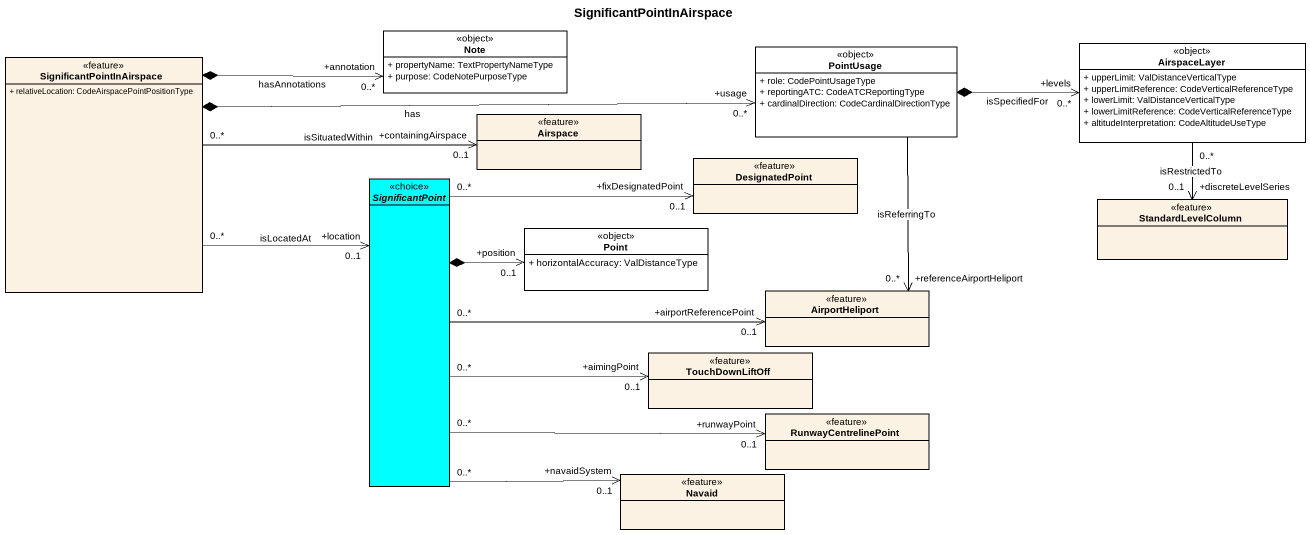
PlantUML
@startuml
title SignificantPointInAirspace
hide circle
hide empty members
skinparam classAttributeIconSize 0
class SignificantPointInAirspace <<feature>> {
  + relativeLocation: CodeAirspacePointPositionType
}
class "Note" as Note_ <<object>> #FFFFFF {
  + propertyName: TextPropertyNameType
  + purpose: CodeNotePurposeType
}
class PointUsage <<object>> #FFFFFF {
  + role: CodePointUsageType
  + reportingATC: CodeATCReportingType
  + cardinalDirection: CodeCardinalDirectionType
}
class AirspaceLayer <<object>> #FFFFFF {
  + upperLimit: ValDistanceVerticalType
  + upperLimitReference: CodeVerticalReferenceType
  + lowerLimit: ValDistanceVerticalType
  + lowerLimitReference: CodeVerticalReferenceType
  + altitudeInterpretation: CodeAltitudeUseType
}
class Airspace <<feature>>
abstract class SignificantPoint <<choice>> #00FFFF
class DesignatedPoint <<feature>>
class StandardLevelColumn <<feature>>
class Point <<object>> #FFFFFF {
  + horizontalAccuracy: ValDistanceType
}
class AirportHeliport <<feature>>
class TouchDownLiftOff <<feature>>
class RunwayCentrelinePoint <<feature>>
class Navaid <<feature>>
SignificantPointInAirspace *-right-> "+annotation\n0..*" Note_ : hasAnnotations
SignificantPointInAirspace *-right-> "+usage\n0..*" PointUsage : has
SignificantPointInAirspace "0..*" -right-> "+containingAirspace\n0..1" Airspace : isSituatedWithin
SignificantPointInAirspace "0..*" -right-> "+location\n0..1" SignificantPoint : isLocatedAt
PointUsage *-right-> "+levels\n0..*" AirspaceLayer : isSpecifiedFor
PointUsage --> "+referenceAirportHeliport\n0..*" AirportHeliport : isReferringTo
AirspaceLayer "0..*" --> "+discreteLevelSeries\n0..1" StandardLevelColumn : isRestrictedTo
SignificantPoint "0..*" -right-> "+fixDesignatedPoint\n0..1" DesignatedPoint
SignificantPoint *-right-> "+position\n0..1" Point
SignificantPoint "0..*" -right-> "+airportReferencePoint\n0..1" AirportHeliport
SignificantPoint "0..*" -right-> "+aimingPoint\n0..1" TouchDownLiftOff
SignificantPoint "0..*" -right-> "+runwayPoint\n0..1" RunwayCentrelinePoint
SignificantPoint "0..*" -right-> "+navaidSystem\n0..1" Navaid
@enduml
